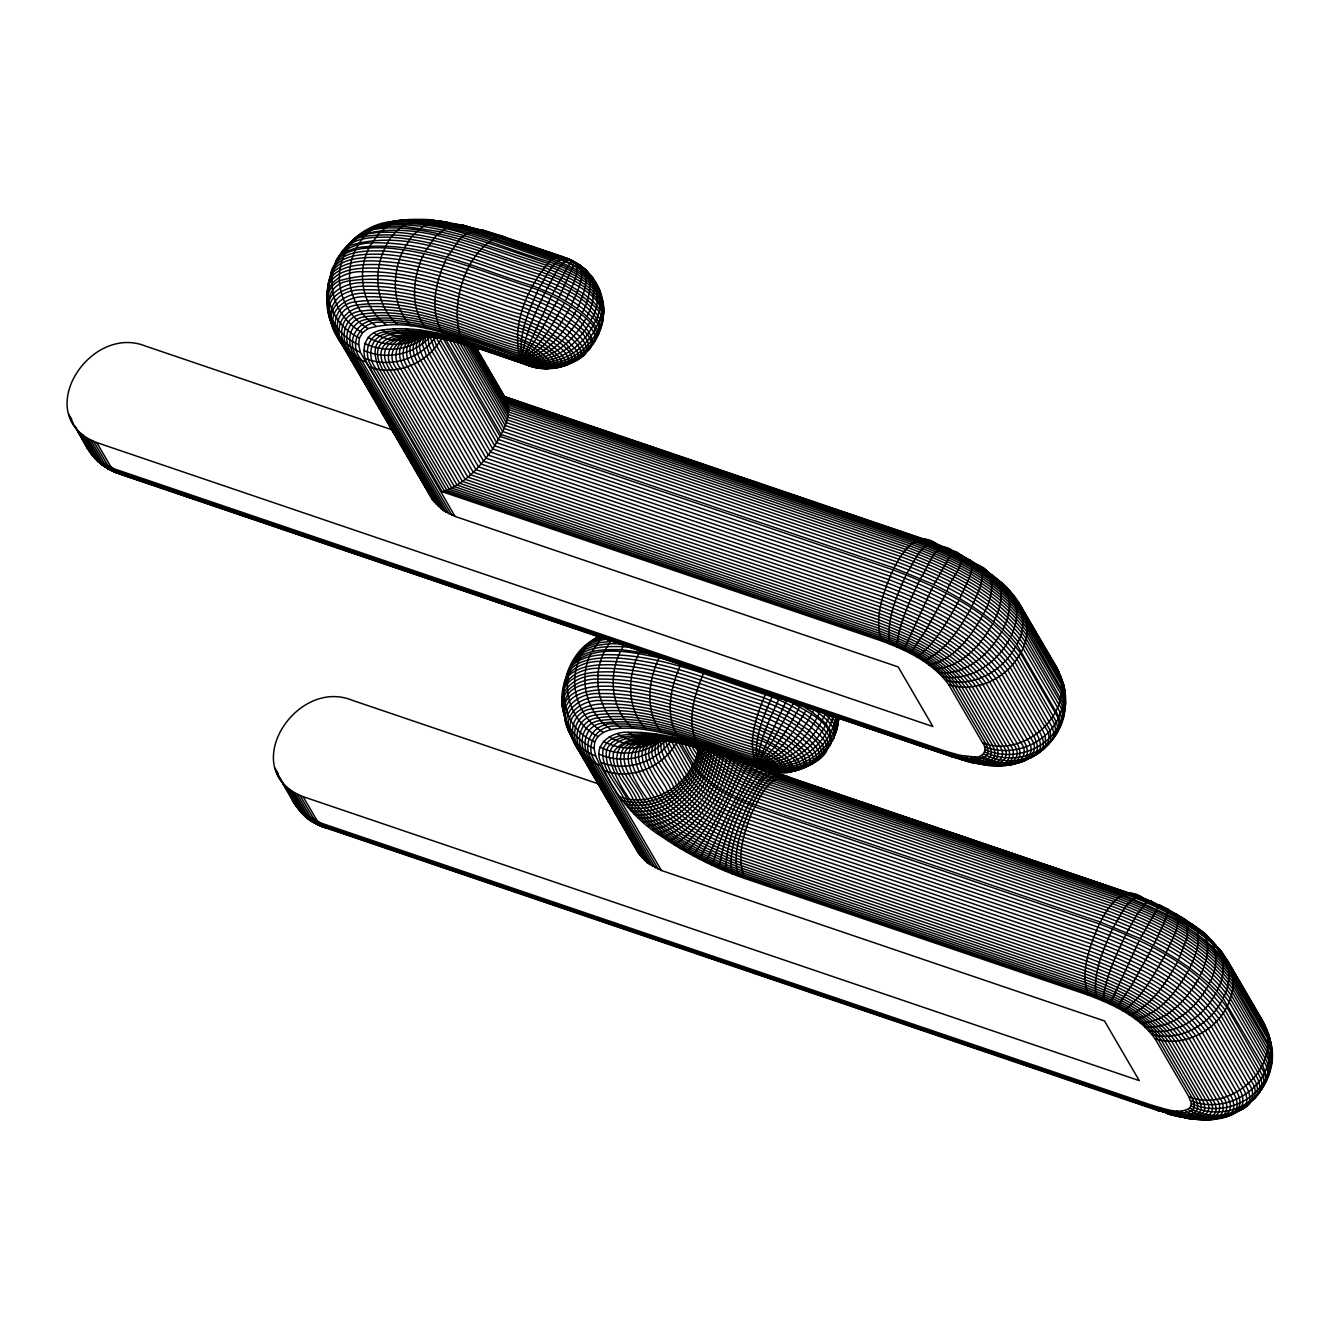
<?xml version="1.0" encoding="UTF-8"?>
<svg xmlns="http://www.w3.org/2000/svg" width="1339" height="1339" viewBox="0 0 1339 1339"><rect width="100%" height="100%" fill="white"/><g stroke="black" fill="none" stroke-linecap="round" stroke-linejoin="round"><path stroke-width="1.5" d="M402.754 221.454C335.336 215.981 294.044 321.611 360.342 352.241L455.009 516.402L898.151 666.906L932.915 726.558L96.759 442.59C29.893 416.63 89.044 323.084 145.683 346.148L392.779 430.053M592.206 343.872C604.793 334.315 589.361 320.875 581.394 314.481C566.481 302.798 549.459 293.877 531.6 287.617C483.546 272.102 436.012 251.498 385.063 247.832C368.861 247.514 350.333 247.313 337.646 259.013C331.001 274.144 323.519 290.362 331.084 306.899C335.989 320.473 346.5 331.754 359.421 338.064L358.685 344.608L360.342 352.241M598.366 636.929C556.873 655.976 549.927 722.658 594.75 741.839L593.997 748.401L595.671 756.016L600.09 765.339L661.366 870.467L1104.491 1020.954L1139.271 1080.623L303.099 796.655C236.25 770.695 295.383 677.132 352.04 700.213L599.136 784.118M593.88 340.842L597.997 335.47L597.663 330.331C619.924 294.831 571.77 275.667 546.262 265.239L461.838 237.187L440.431 231.764L402.905 226.207L387.44 226.174L374.518 227.981L364.359 231.614L342.181 251.146L338.633 257.088L346.081 251.514L356.609 247.748C361.162 238.76 368.392 231.061 377.364 226.358C436.38 213.721 494.476 246.493 549.777 261.841C572.64 271.248 608.14 284.889 603.37 315.519C605.144 298.312 597.746 280.654 584.909 269.206C574.649 261.741 558.48 249.908 548.019 263.432C526.83 288.856 511.013 325.595 520.252 358.701C543.718 372.259 577.812 366.853 593.462 343.353C587.101 316.104 551.618 304.472 528.57 293.977C480.584 278.495 433.116 257.925 382.234 254.259C364.325 253.925 339.336 253.473 330.683 272.687M1268.853 1036.637C1286.762 1081.778 1234.24 1135.288 1189.953 1107.989C1178.638 1115.169 1164.16 1108.424 1152.477 1105.445L320.439 822.882L317.125 820.723L303.099 796.655M837.745 717.587L837.628 721.102L838.934 717.101L837.042 729.571L829.527 746.174C834.297 735.998 821.376 727.512 815.066 721.353C800.186 709.687 783.198 700.799 765.372 694.539C712.482 677.869 659.524 653.298 602.851 654.738C588.34 655.541 567.351 660.897 566.631 678.572M723.696 754.108C718.24 788.269 695.945 824.539 662.772 837.293C634.669 819.635 613.279 793.24 600.876 762.41C592.441 744.417 611.956 731.094 628.309 732.299C672.864 731.127 714.574 750.292 756.15 763.481L758.343 763.966L755.564 762.477C715.126 749.957 675.576 731.512 632.845 728.215C619.606 727.981 601.144 727.646 594.75 741.839M702.958 747.212C700.448 783.014 663.642 814.882 627.539 807.183M647.239 825.795C683.124 822.481 710.44 786.194 714.29 751.999L717.152 754.242C711.946 787.683 687.074 823.569 652.16 829.628M638.352 818.179C674.705 819.953 705.887 785.022 709.101 750.376L711.528 752.518C707.226 786.361 678.488 821.393 642.636 821.979M96.759 442.59L110.786 466.658L114.1 468.817L946.121 751.38L960.113 755.397L975.06 756.987C1010.727 781.106 1063.216 748.384 1065.108 707.277L1063.651 709.787M1062.748 716.716C1069.995 697.351 1062.915 674.638 1050.529 658.788M1266.627 1076.539C1275.983 1058.881 1271.866 1037.323 1262.476 1020.603L1228.081 961.569L1216.85 946.64C1231.395 959.477 1231.88 982.14 1223.076 998.358L1262.476 1064.806L1266.627 1076.539L1266.091 1081.293M602.316 317.326L601.964 320.824L603.303 316.724L601.345 311.167L592.541 300.94L583.352 293.559L559.903 279.633L540.956 271.75C493.304 256.402 446.188 235.915 395.675 232.266C379.138 232.233 356.927 231.145 346.834 246.895M630.769 810.781C666.805 816.673 701.469 784.219 704.749 749.187L706.741 751.212C702.64 785.441 670.22 818.397 634.385 814.447M327.017 294.982L328.323 282.814L332.541 275.616L333.11 272.152C350.969 256.837 376.795 260.854 398.353 262.98C442.339 269.808 483.714 286.981 525.825 300.656C544.203 308.121 621.095 340.776 572.657 362.4C556.639 370.501 534.847 372.058 520.821 359.689C476.182 346.249 430.288 322.933 382.301 330.03C363.639 331.938 359.036 353.831 369.581 367.104L442.205 491.714L881.798 641.013C906.637 650.369 932.881 662.504 948.732 684.714L982.575 742.794C988.215 749.053 983.295 758.025 975.06 756.987M329.059 281.307C331.67 257.523 362.685 256.82 381.079 257.607C431.878 261.289 479.262 281.843 527.164 297.291C546.479 304.154 565.025 313.929 580.507 327.486C587.436 332.959 597.629 345.73 586.08 352.124M358.685 344.608C345.813 338.985 335.118 328.306 330.147 315.117C324.189 295.969 347.638 285.86 363.304 286.245C417.584 284.922 468.215 308.874 518.929 324.691C533.943 329.997 548.371 337.562 560.405 348.09C565.811 351.705 574.531 364.342 563.183 366.099C549.693 369.296 530.847 371.037 520.821 359.689M333.947 267.951C336.139 250.343 355.973 243.146 371.656 242.844C428.313 241.405 481.287 265.976 534.177 282.646C551.986 288.906 568.975 297.794 583.854 309.46C590.566 315.82 603.755 324.808 597.997 335.47M428.011 336.022L428.882 344.96L431.878 351.287L490.61 452.063L886.117 586.382C932.095 603.956 980.265 626.752 1010.142 667.374L1044.872 726.96C1055.969 740.484 1041.826 754.108 1028.955 757.824M594.198 342.382C598.968 332.206 586.064 323.737 579.754 317.577C564.874 305.895 547.885 297.007 530.06 290.747C482.023 275.248 434.506 254.661 383.573 250.979C365.614 250.661 340.591 250.209 331.921 269.457M603.437 312.037C597.077 287.065 565.945 276.888 544.488 267.231C497.221 252.033 450.507 231.647 400.394 228.032C382.669 227.429 360.091 227.981 349.429 244.585M596.859 337.428L600.692 329.093L603.303 316.724M593.997 748.401C580.088 742.342 568.724 730.274 564.355 715.645C558.497 697.334 565.962 679.425 572.975 662.805C600.608 642.251 638.569 653.783 669.349 659.943M565.192 683.576C566.263 658.437 598.633 656.947 617.564 658.035C668.446 661.7 715.913 682.287 763.899 697.77C785.893 706.908 861.395 738.442 810.932 764.519C794.981 773.574 770.076 777.407 756.15 763.481M563.485 712.331C563.2 687.409 594.784 685.116 613.312 686.455C662.571 690.037 708.465 710.206 754.928 725.085C771.164 732.584 807.735 745.07 806.496 766.444C794.228 773.055 779.013 773.858 765.64 769.958M568.305 673.651L568.707 670.103M564.355 715.645C564.07 690.991 595.303 688.731 613.613 690.054C662.52 693.635 708.08 713.704 754.242 728.466C764.987 730.006 831.804 766.527 790.897 770.946M569.276 671.726C573.276 655.926 587.218 645.13 599.688 635.406M570.95 668.68L571.351 665.132M663.341 739.814L664.211 748.735L682.003 780.47C697.803 801.977 723.328 814.045 747.664 823.334L1092.457 940.43C1138.435 958.021 1186.605 980.817 1216.498 1021.439L1251.212 1081.025C1264.066 1098.047 1242.441 1111.203 1228.131 1115.37C1214.657 1119.086 1199.861 1116.642 1187.927 1109.512M813.861 761.523C828.222 757.991 819.903 742.442 811.467 737.036C796.504 723.93 778.562 714.49 759.883 707.846C707.444 691.359 654.972 666.922 598.784 668.328C579.787 667.475 556.572 680.932 563.234 702.808M831.201 743.128C834.883 722.039 801.224 709.168 786.83 699.678L757.523 763.213L773.021 740.283L793.424 703.059M833.327 739.262L838.08 723.897L838.063 717.888L832.992 734.107L833.594 736.868M837.042 729.571L835.268 721.47L829.946 714.608L826.096 724.014L832.992 734.107M838.632 720.516L837.293 724.617M443.209 338.767L500.117 436.447L893.146 569.912C940.313 587.955 989.705 611.354 1020.385 653.014L1055.149 712.666C1060.019 719.846 1060.756 729.37 1054.814 736.099M1059.752 727.228L1064.773 709.486L1063.584 704.046L1025.942 638.318C995.781 597.328 947.175 574.314 900.762 556.572L506.142 422.555L459.177 341.947M1064.003 693.401L1064.488 689.133M1065.191 698.841L1063.4 684.162L1059.885 675.325L1025.339 616.057C998.342 579.235 954.707 558.631 913.064 542.747L508.485 405.332L474.039 346.232M1065.191 703.812L1064.405 690.723L1061.609 684.815L1026.963 625.363C998.275 586.315 951.979 564.439 907.809 547.551L508.535 411.96L469.654 345.211M1064.79 710.741L1065.626 702.707L1061.609 691.359L1026.913 631.807C997.354 591.637 949.736 569.092 904.26 551.718L507.699 417.032L465.202 344.123M1189.953 1107.989L1191.392 1103.587L1188.915 1096.842L1155.072 1038.779C1139.221 1016.569 1112.994 1004.434 1088.138 995.061L744.835 878.484C715.829 868.459 688.162 854.516 662.772 837.293M1191.107 1105.997C1214.607 1118.065 1246.525 1111.42 1261.556 1089.176L1262.091 1084.439L1260.886 1078.949L1257.957 1072.757L1223.193 1013.104C1192.647 971.612 1143.456 948.33 1096.474 930.354L751.597 813.225C728.299 804.337 703.845 792.772 688.731 772.168L670.99 740.584C656.143 762.594 625.598 772.218 600.876 762.41M1261.556 1089.176L1263.43 1086.264L1263.983 1081.51L1262.761 1075.987L1225.051 1010.125C1194.421 968.515 1145.079 945.15 1097.947 927.124L753.07 809.995C729.922 801.157 705.62 789.675 690.606 769.189L674.354 740.735M678.471 742.476L692.263 766.142C707.26 786.579 731.496 798.027 754.61 806.848L1099.486 923.977C1146.669 942.02 1196.062 965.419 1226.725 1007.079L1264.434 1072.941L1265.656 1078.464L1263.43 1086.264M1270.51 1046.044L1270.828 1043.198M1271.531 1057.86L1270.744 1044.771L1267.949 1038.88L1233.303 979.428C1204.615 940.38 1158.335 918.487 1114.148 901.616L765.875 783.282L736.433 769.607L711.528 752.518M712.381 865.379C722.022 830.548 737.705 796.655 758.393 766.996L781.491 776.335L1126.015 893.347C1161.599 906.436 1197.25 924.345 1222.591 953.268M319.033 823.954L317.912 824.757L318.481 822.146M356.609 247.748C417.584 238.827 475.814 268.721 532.571 285.676L552.488 293.961L571.569 260.251L571.435 262.026M602.5 322.398C607.521 292.89 563.301 279.466 542.713 269.407C484.166 253.657 421.015 216.583 358.835 235.547M445.218 338.616L501.104 434.506L894.134 567.987L933.936 584.54L953.033 550.848L952.883 552.605M674.304 844.825C703.678 825.293 723.06 790.78 731.111 756.886L735.011 759.263C725.018 792.588 707.126 825.845 680.346 848.508M620.141 797.056C653.934 808.555 693.284 783.114 698.406 748.166L699.477 749.873C694.037 784.219 656.16 810.53 622.217 800.304M739.379 760.016C727.998 793.441 710.557 826.046 686.556 852.106M328.658 284.856L328.624 291.601M563.2 691.978C561.727 671.425 582.348 661.081 600.441 661.366C656.947 659.943 709.754 684.463 762.494 701.067C780.018 707.226 796.722 715.963 811.367 727.462C817.577 733.504 830.264 741.839 825.577 751.849M601.395 324.289L600.592 327.687C607.22 316.69 595.085 306.681 587.386 300.254C572.958 288.939 556.488 280.32 539.215 274.261C482.776 257.439 424.932 227.647 364.308 236.501C349.981 238.359 343.42 250.778 336.039 261.356M829.209 727.629L833.846 714.942L836.072 718.223L831.519 731.01M112.125 468.081L111.689 470.809L109.329 469.386L112.007 468.031L108.041 468.784L106.066 466.323M835.921 731.479L834.883 734.81C839.536 725.42 827.954 717.219 822.029 711.444M522.21 359.438L551.501 295.886M903.658 650.018L932.948 586.465M1110.014 1004.083L1139.305 940.53M705.82 862.249L727.127 814.798L753.037 765.674L779.867 776.854L1124.425 893.883C1161.164 907.407 1197.97 925.902 1224.114 955.761M598.315 334.281L601.981 323.452C591.068 298.195 561.326 286.998 537.491 276.922C489.589 261.473 442.205 240.92 391.423 237.254C373.548 236.919 348.642 236.467 340.006 255.632M1057.459 731.127C1062.279 722.826 1065.526 713.018 1058.848 704.431L1024.084 644.779C993.538 603.286 944.346 579.988 897.364 562.029L503.933 428.413L453.118 341.211M825.025 714.005L822.23 720.231L826.096 724.014M703.427 673.5C694.523 694.64 686.489 720.499 696.765 742.509M765.372 694.539C756.585 715.411 747.547 740.049 755.564 762.477M748.501 763.414L699.326 858.985M345.111 253.439C331.603 279.466 342.918 314.129 368.074 328.574C419.81 313.493 471.596 346.701 520.252 358.701M598.265 333.093L600.977 326.733C589.947 301.208 559.903 289.894 535.818 279.717C476.533 263.699 412.563 226.341 349.613 245.589L346.081 251.514M580.44 657.231C566.916 683.258 578.247 717.922 603.404 732.349M832.172 741.203C841.16 727.981 822.715 716.666 814.045 709.335L812.539 712.432L822.23 720.231M1263.798 1085.193C1269.154 1078.146 1269.037 1068.974 1263.949 1061.676L1229.169 1002.024C1198.539 960.398 1149.197 937.032 1102.064 919.006L757.188 801.894C728.048 791.031 697.184 774.729 684.865 744.183M355.622 249.69C342.399 275.399 351.504 310.079 375.824 325.795M590.951 653.465C577.728 679.191 586.833 713.854 611.153 729.588M1060.287 722.474L1059.082 716.951L1063.584 704.046L1064.555 694.037L1027.046 628.577C997.906 588.926 950.908 566.698 906.034 549.542L508.201 414.437L467.512 344.625M1265.422 1071.016L1269.941 1058.111L1270.895 1048.102L1233.386 982.642C1204.246 942.991 1157.247 920.747 1112.374 903.607L767.582 786.512C745.438 778.595 724.031 767.331 706.741 751.212M369.012 247.799C356.191 272.989 362.518 307.401 385.699 324.406M597.663 330.331L596.19 327.218C615.689 294.111 585.746 266.176 554.898 258.26L472.081 230.743L451.896 225.605L416.479 220.366L401.867 220.332L390.168 224.567L379.858 232.233L369.999 245.874M604.341 651.591C591.52 676.781 597.847 711.176 621.028 728.198M385.063 247.832C372.744 272.336 375.857 306.112 397.532 324.423M596.19 327.218L593.88 323.837C611.856 294.982 588.189 262.795 558.129 256.971L476.115 229.705L438.439 221.353L428.112 223.831L420.68 228.082L411.743 236.601L404.445 247.849M620.375 651.608C608.057 676.111 611.187 709.904 632.845 728.215M1059.082 716.951L1016.736 644.31C1033.557 616.76 1012.435 585.645 987.328 573.159M593.88 323.837L590.767 320.222C608.006 293.777 588.892 261.841 559.652 256.67L499.28 236.166C465.487 250.443 448.833 305.677 461.436 338.734M1016.736 644.31L1010.51 637.079C1018.226 622.468 1020.167 602.249 1008.083 589.378M1223.076 998.358L1216.866 991.128C1246.81 935.358 1163.407 909.934 1127.555 893.029L768.954 770.695M403.474 249.774C391.758 273.507 391.423 306.213 411.106 325.862M638.803 653.549C627.087 677.283 626.752 709.988 646.436 729.638M590.767 320.222L586.917 316.439C595.286 301.108 598.165 277.474 581.544 266.461M1010.51 637.079L1002.794 629.514C1011.129 614.266 1014.276 589.88 996.952 579.569M1216.866 991.128L1209.134 983.579C1220.08 965.486 1218.373 938.739 1197.518 928.697M423.944 253.59C412.914 276.554 409.115 307.669 426.204 328.674M659.273 657.382C648.243 680.346 644.444 711.444 661.533 732.466M586.917 316.439L582.365 312.556C590.298 297.961 596.173 272.168 576.891 263.783L570.648 260.804C555.869 251.749 545.626 278.144 539.115 288.069M817.694 716.348L819.183 713.252M1002.794 629.514L993.705 621.748C1000.836 607.839 1007.33 584.792 991.178 574.632M1209.134 983.579L1200.062 975.813C1206.874 962.155 1213.251 941.049 1199.225 929.718M446.138 259.23C435.761 281.508 428.831 310.514 442.556 332.825M681.451 663.006C671.073 685.3 664.161 714.306 677.885 736.617M582.365 312.556L577.226 308.639C582.934 295.936 591.922 276.738 579.837 265.155M993.705 621.748L983.412 613.915C992.986 598.466 999.128 567.401 973.537 564.288M1200.062 975.813L1189.768 967.98C1195.978 955.343 1206.523 929.433 1187.777 922.738M577.226 308.639L571.552 304.756C576.172 293.291 590.616 268.804 573.527 262.293L575.72 262.98L574.431 262.176M983.412 613.915L972.097 606.149C976.851 594.081 987.579 577.394 978.474 565.242M1189.768 967.98L1178.437 960.214L1187.208 937.333L1187.676 923.441L1184.814 919.307L1169.047 910.353M538.127 289.994C528.487 311.435 517.758 335.353 521.976 359.321M773.457 693.786C763.816 715.21 753.07 739.145 757.288 763.113M906.218 574.699C896.578 596.123 885.832 620.057 890.05 644.026M1112.575 928.764C1102.918 950.188 1092.189 974.123 1096.407 998.091M571.552 304.756L565.476 300.974C570.447 289.291 578.548 276.972 576.891 263.833L583.068 267.75L589.143 274.662L586.432 270.696L581.059 266.494M972.097 606.149L959.929 598.583C961.737 591.386 981.052 562.012 966.959 560.204M1178.437 960.214L1166.269 952.632C1170.654 940.848 1181.333 927.023 1176.713 914.269M544.806 292.772C534.981 313.945 523.951 335.788 522.093 359.371M780.135 696.565C770.31 717.737 759.28 739.58 757.405 763.163M919.575 580.256C909.75 601.429 898.72 623.254 896.845 646.854M1125.915 934.304C1116.09 955.477 1105.06 977.319 1103.185 1000.919M565.476 300.974L559.083 297.358L573.092 266.227L573.946 261.691L571.569 260.251M959.929 598.583L947.142 591.336C948.43 579.871 974.641 555.735 953.033 550.848M1166.269 952.632L1153.482 945.401L1163.892 923.508L1168.344 910.938L1168.177 909.432L1159.373 904.913L1140.276 938.606L1100.474 922.052L755.598 804.923C732.483 796.102 708.247 784.637 693.251 764.218L680.446 742.241M558.095 299.283L537.692 336.491L522.327 359.488M946.154 593.261L925.751 630.468L910.386 653.482M1152.511 947.326L1132.091 984.533L1116.726 1007.531M545.793 290.848C552.471 280.018 557.158 265.557 568.707 259.13L571.703 260.385M920.546 578.314C928.496 568.288 935.442 537.073 953.15 550.965M1126.886 932.379L1137.631 913.466L1146.402 902.453L1150.452 900.762L1159.423 905.917L1151.758 902.335M564.506 302.899C553.107 323.302 541.609 345.412 522.444 359.555M799.818 706.691C788.587 727.11 776.553 749.288 757.874 763.414C780.553 753.974 794.261 730.977 805.911 710.473M958.958 600.508C947.56 620.911 936.045 643.005 916.897 657.164M1165.298 954.573C1153.9 974.976 1142.401 997.07 1123.237 1011.23M570.581 306.681C558.932 327.201 545.241 350.182 522.545 359.622C547.634 354.902 564.439 331.52 576.239 310.581M907.206 572.774C914.052 562.765 921.952 539.801 936.999 544.186L503.665 396.595L935.978 544.454M971.11 608.073C959.46 628.577 945.769 651.574 923.09 661.014M1113.546 926.839C1120.09 917.248 1129.513 891.556 1144.109 899.155L1138.769 897.214M1177.466 962.138C1165.817 982.642 1152.109 1005.639 1129.43 1015.079M811.568 714.357C799.785 735.345 782.997 758.493 757.974 763.481M982.441 615.84C970.658 636.845 953.853 659.993 928.848 664.964M1188.781 969.905C1176.998 990.893 1160.21 1014.041 1135.187 1019.029M447.109 257.289L459.813 239.112L465.922 233.974L474.123 230.107L481.856 229.89L504.033 236.785L508.117 239.43M581.394 314.481C569.493 336.273 549.174 358.701 522.746 359.773C550.279 365.129 577.477 345.864 589.796 322.147M816.706 718.273C804.823 740.049 784.503 762.494 758.058 763.548M992.735 623.673C980.834 645.465 960.515 667.893 934.086 668.948M1199.074 977.738C1187.174 999.53 1166.855 1021.958 1140.426 1023.013M424.932 251.665L436.096 235.697L447.243 227.412L454.206 225.052L461.068 224.801L487.045 232.149L475.395 229.187M585.93 318.364C573.862 341.11 550.028 362.082 522.829 359.84M821.259 722.156C809.292 744.986 785.056 765.808 758.209 763.682C785.759 768.686 812.806 749.673 825.109 725.939M1001.806 631.439C989.739 654.185 965.921 675.157 938.706 672.898M1208.163 985.504C1196.095 1008.25 1172.261 1029.206 1145.046 1026.963M1009.539 639.004C997.237 662.738 970.172 681.752 942.639 676.747M1215.879 993.069C1203.577 1016.803 1176.529 1035.8 1148.979 1030.812M386.034 245.907C394.838 225.789 418.153 214.558 439.142 221.655M614.768 641.013L597.445 642.871L586.984 646.62L577.494 654.938L573.962 660.88C586.633 649.164 605.161 649.365 621.363 649.683L623.003 646.653L635.272 647.959M592.909 325.762C580.339 350.416 550.513 367.237 522.946 359.973C549.174 372.443 584.289 361.346 597.294 335.018M828.222 729.554C815.719 754.292 785.625 770.946 758.309 763.816C785.642 772.971 817.727 758.359 830.531 732.935M1015.765 646.235C1003.196 670.889 973.369 687.694 945.803 680.43M1222.105 1000.3C1209.535 1024.954 1179.709 1041.759 1152.143 1034.495M595.219 329.16C582.398 354.584 550.329 369.196 522.997 360.024C549.877 370.92 583.704 358.249 596.692 332.256M605.312 649.649L610.785 640.996M591.922 651.541L601.981 637.883L591.604 641.582L584.256 647.088L582.147 650.687M832.004 736.048C820.054 759.849 790.679 772.603 765.038 766.008C747.129 759.246 770.963 771.582 786.562 769.875C799.617 769.306 812.488 764.117 821.979 755.079M1058.095 718.876C1045.123 744.869 1011.347 757.472 984.433 746.71M1264.434 1072.941C1251.463 1098.934 1217.687 1111.537 1190.773 1100.775M581.411 655.307L584.942 649.365L595.437 645.616L608.793 643.741L622.802 643.758M832.607 738.81C819.602 765.155 784.671 776.051 758.343 763.916M1059.3 724.399C1046.295 750.761 1011.363 761.657 985.035 749.522M1265.656 1078.464C1252.635 1104.826 1217.72 1115.722 1191.392 1103.587M352.207 242.459L354.283 238.911M328.005 286.261C336.524 267.382 361.045 267.833 378.652 268.151C428.982 271.8 475.914 292.237 523.382 307.501C545.793 316.456 570.966 327.252 583.72 348.86C584.658 359.806 567.619 365.229 558.346 366.217M359.421 338.064L362.568 332.675L368.074 328.574M424.396 336.156L422.22 343.889L426.555 356.141L486.024 458.172L883.84 593.277C928.714 610.433 975.713 632.661 1004.853 672.312L1039.533 731.814C1042.813 737.571 1045.659 745.488 1040.838 751.246M575.904 359.773C587.771 356.408 576.992 342.918 571.284 338.683C557.074 326.231 540.035 317.259 522.294 310.966C470.307 294.664 418.304 270.344 362.601 271.733C343.805 270.562 319.703 285.006 328.708 306.43M593.462 343.353L588.306 349.529L595.353 340.441M578.431 655.323C583.235 644.293 596.14 640.343 607.22 639.222M563.334 690.054C571.853 671.174 596.374 671.626 613.982 671.927C664.311 675.576 711.243 696.012 758.711 711.294C776.955 717.771 794.479 726.993 809.107 739.798C813.928 744.451 824.657 754.46 816.455 760.585M659.725 739.948C652.026 756.317 671.877 771.18 676.697 785.357C693.234 807.902 719.98 820.539 745.472 830.264L1090.197 947.343C1135.054 964.482 1182.069 986.726 1211.209 1026.377L1245.889 1085.879C1249.17 1091.62 1251.998 1099.553 1247.178 1105.311M570.381 734.425C560.874 714.189 582.85 699.209 601.228 700.565C654.135 699.309 703.41 722.909 752.836 738.207C790.395 746.744 817.275 791.131 758.175 764.05C769.306 769.875 792.839 777.859 800.923 765.741C792.906 747.262 771.13 739.111 753.656 731.797C703.36 716.147 653.147 692.296 599.303 693.602C580.39 692.213 557.794 707.611 567.552 728.433C572.406 741.137 583.068 751.162 595.671 756.016M811.233 763.565C823.1 760.184 812.321 746.693 806.614 742.459C792.403 730.006 775.365 721.052 757.623 714.758C705.62 698.439 653.616 674.12 597.93 675.509C577.996 674.053 554.179 690.288 564.472 712.231M836.724 728.081L838.08 723.897L836.072 718.223M1061.191 721.403C1066.212 715.428 1063.3 707.176 1059.885 701.201L1025.122 641.565C994.726 600.274 945.786 577.109 899.055 559.233L505.121 425.451L456.248 341.579M1050.864 741.773L1057.09 732.199L1057.626 727.445L1056.421 721.922L1018.711 656.06C988.065 614.45 938.723 591.085 891.607 573.059L498.476 439.543L440.498 340.056C426.689 363.706 395.691 376.276 369.581 367.104M1058.915 727.981C1063.969 721.972 1061.04 713.654 1057.592 707.611L1022.829 647.959C992.182 606.333 942.84 582.967 895.724 564.941L502.594 431.443L448.749 339.052M1244.282 1107.219C1249.036 1101.545 1246.224 1093.745 1242.994 1088.071L1208.347 1028.62C1179.659 989.571 1133.38 967.679 1089.193 950.807L744.534 833.745C718.323 823.753 690.84 810.748 673.835 787.583C668.914 773.172 647.658 757.037 657.633 740.484C641.381 750.576 619.907 750.409 603.286 741.254M1268.351 1072.07C1273.305 1064.17 1272.954 1053.291 1267.949 1045.424L1233.252 985.872C1203.711 945.702 1156.076 923.157 1110.617 905.783L765.791 788.671C741.973 779.867 718.122 767.85 701.201 748.451C697.251 783.633 659.776 812.79 624.677 803.685M1267.548 1075.468C1272.552 1069.493 1269.64 1061.241 1266.225 1055.266L1231.462 995.63C1201.083 954.339 1152.126 931.157 1105.395 913.282L760.535 796.169C733.705 785.759 704.13 771.933 691.091 744.534M1266.51 1078.799C1271.548 1072.807 1268.619 1064.505 1265.188 1058.496L1230.424 998.844C1199.878 957.352 1150.686 934.053 1103.704 916.094L758.845 798.965C730.927 788.336 700.665 773.356 688.079 744.384M675.827 743.831C662.018 767.481 631.02 780.068 604.91 770.896M827.535 747.664L825.678 750.56L830.665 744.216M1259.279 1093.076L1262.828 1087.134L1260.166 1089.109M828.791 747.145L819.016 758.343L816.338 759.297M823.619 753.305L821.393 755.916L824.439 752.585L822.682 744.618L809.325 730.441L786.813 715.746L761.138 704.431C713.352 689.033 666.086 668.512 615.421 664.847C599.37 664.529 580.992 664.328 568.439 675.944C563.468 699.761 576.557 725.269 597.897 736.467M1248.634 1103.821L1253.254 1098.8M692.882 855.604C713.587 826.899 730.157 795.048 743.63 762.36L778.193 777.608L1122.802 894.636C1162.269 913.114 1256.718 944.765 1227.712 1005.137C1215.527 1031.482 1183.207 1047.717 1155.072 1038.779M318.364 822.079C309.292 826.464 293.676 803.751 290.429 795.885L296.237 806.396L306.497 817.46L311.636 820.522L318.029 821.878L309.794 819.97L300.17 810.564M1042.294 749.756L1048.604 744.4L1053.124 737.906L1053.659 733.203L1052.471 727.73L1014.795 661.935C984.399 620.643 935.459 597.479 888.711 579.603L494.794 445.82L436.564 345.897L432.782 335.922M581.143 356.81C592.826 351.169 582.9 338.516 576.155 333.26C561.175 320.155 543.249 310.698 524.553 304.07C476.918 288.722 429.802 268.235 379.288 264.586C363.321 264.268 345.044 264.068 332.541 275.616C329.377 298.48 342.315 321.996 362.568 332.675M763.146 769.155C740.099 796.956 724.499 832.674 718.943 868.358M364.476 232.082C381.699 221.119 403.826 224.55 423.107 226.442C466.206 233.153 506.745 250.075 548.019 263.432C567.987 272.403 596.96 281.86 602.885 305.091C601.78 279.449 571.435 269.223 551.517 260.435C505.355 245.673 459.796 225.588 410.889 222.023C395.122 221.521 377.431 222.174 364.744 232.718M367.974 231.446L373.548 227.262M374.033 228.316L376.795 226.258M1004.769 765.071C1018.812 765.439 1039.867 756.25 1027.281 739.58L992.735 680.312C965.754 643.473 922.102 622.886 880.476 606.985L475.897 469.587L414.303 363.907C410.454 357.178 407.29 347.906 412.897 341.211L420.53 336.641C405.349 347.454 384.008 346.132 367.974 337.478M422.153 336.256L416.144 339.922C410.621 346.5 413.751 355.605 417.534 362.233L478.508 466.859L881.162 603.604C923.709 619.857 968.331 640.929 995.931 678.572L1030.511 737.906C1041.324 750.894 1027.465 763.849 1013.807 762.945M586.85 644.795L598.248 636.477M575.619 657.834C588.29 646.134 606.818 646.335 623.003 646.653M659.976 739.798C628.209 744.082 657.365 780.821 664.512 793.24C683.225 818.748 713.486 833.059 742.325 844.055L1086.816 961.051C1128.442 976.951 1172.094 997.538 1199.091 1034.378L1233.621 1093.645C1237.872 1099.905 1239.613 1110.466 1231.378 1114.349M657.482 740.049C640.762 754.376 666.153 775.917 670.839 789.642C688.363 813.509 716.683 826.916 743.681 837.21L1088.306 954.255C1131.706 970.825 1177.199 992.333 1205.368 1030.712L1239.981 1090.097C1256.267 1120.76 1201.116 1124.643 1185.048 1110.533M810.932 764.519L815.551 761.322M1053.826 735.044L1056.488 733.069M1048.956 741.973C1058.195 737.622 1056.404 725.771 1051.617 718.692L1016.853 659.039C986.291 617.547 937.099 594.265 890.134 576.289L496.702 442.673L435.677 336.792C420.831 358.819 390.285 368.426 365.564 358.618M1228.131 1115.37C1236.182 1111.571 1234.458 1101.244 1230.307 1095.135L1195.811 1035.934C1169.483 999.982 1126.869 979.88 1086.23 964.381L741.823 847.403C711.946 836.005 680.597 821.192 661.215 794.763C653.281 780.771 624.71 745.873 657.432 739.965M1254.576 1097.813C1262.694 1093.16 1260.066 1082.146 1255.882 1075.619L1221.135 1016C1190.739 974.708 1141.799 951.527 1095.068 933.651L750.208 816.539C726.659 807.551 701.954 795.868 686.673 775.047L668.914 743.43M1251.028 1101.394C1260.166 1097.093 1258.375 1085.36 1253.639 1078.38L1218.892 1018.778C1188.731 977.771 1140.125 954.774 1093.712 937.032L748.886 819.92C725.002 810.798 699.929 798.948 684.43 777.808L669.634 752.434L665.416 740.534C649.197 758.661 621.145 764.1 599.069 754.158M580.222 357.53L573.159 361.614M960.649 555.735L961.837 555.367M1166.989 909.8L1168.177 909.432M767.883 771.18C742.559 796.99 726.926 835.084 725.504 871.17M758.326 764C773.49 772.151 793.173 773.624 808.488 765.389M1235.311 1111.889L1229.169 1113.981M357.178 237.003L360.191 235.279M331.503 828.155L322.498 826.832L318.598 822.196L319.736 825.594L322.431 825.544M380.326 224.952C391.992 220.952 404.93 218.458 417.249 220.332M380.109 225.471C401.784 217.102 426.153 218.558 448.598 222.659L444.816 222.257M389.13 222.893L392.913 221.554M965.687 756.451C979.194 769.707 1032.804 773.088 1017.121 743.463L982.709 684.413C957.837 650.369 917.5 631.389 879.07 616.727L467.813 477.069L404.127 367.79C398.453 359.371 396.528 345.362 407.441 340.223L420.563 336.574C405.416 342.382 387.925 341.914 373.916 333.026M417.383 337.311C402.57 338.851 399.223 356.258 407.575 366.685L470.525 474.709L879.422 613.563C918.989 628.661 960.498 648.21 986.107 683.241L1020.569 742.358C1031.448 755.481 1015.966 768.101 1002.459 764.586M455.009 516.402L443.376 510.561L432.313 499.363L340.123 341.345C320.958 316.54 331.185 288.705 363.974 289.81C417.835 288.521 468.031 312.355 518.344 328.005C540.236 332.172 598.834 375.221 538.395 367.02C527.382 363.204 504.853 353.228 536.47 365.43C550.178 368.878 565.259 366.886 577.343 359.438L578.565 355.689L576.758 350.584L564.757 337.846L544.538 324.641L521.306 314.431C463.378 298.915 400.93 262.076 339.403 280.805C321.845 289.391 327.001 311.619 333.813 325.745M570.297 363.237L575.268 359.522L574.983 355.237L566.012 343.654L542.797 327.72L520.402 317.879C465.319 301.576 408.914 272.202 349.747 280.805C323.168 283.985 323.854 315.201 336.39 332.557C340.34 346.148 351.471 356.994 364.76 361.547M594.165 639.339L601.027 636.879M1177.048 1111.035C1192.262 1125.496 1254.275 1123.237 1236.868 1091.971L1202.271 1032.62C1174.671 994.994 1130.066 973.922 1087.502 957.67L742.944 840.658C715.059 830.013 685.819 816.187 667.726 791.533C662.487 777.792 636.243 753.924 655.859 740.417C640.862 746.744 623.137 745.304 609.245 736.801M805.626 767.029L812.656 763.23L813.894 759.464L812.087 754.376L807.384 748.3L795.617 738.241L785.407 731.579L756.619 718.223C704.9 702.004 653.198 677.768 597.797 679.141C579.151 678.003 555.25 692.313 564.188 713.57M1033.49 755.347L1043.583 749.137L1050.847 740.551L1050.194 730.441L1012.552 664.713C982.391 623.723 933.785 600.709 887.372 582.967L492.752 448.95L434.305 348.642L430.104 336.742C417.283 337.813 403.491 336.658 392.98 328.524M1242.475 1107.37L1246.09 1106.081M1213.636 1118.601C1223.896 1117.513 1225.704 1105.445 1219.963 1098.415L1185.601 1039.449C1161.516 1006.443 1122.417 988.048 1085.176 973.871L740.986 856.977C707.611 844.24 672.596 827.686 650.938 798.161C644.862 783.8 618.333 758.259 639.356 744.317C648.076 740.668 657.734 740.082 667.073 739.931M1239.83 1109.412L1243.395 1108.14M1216.9 1118.333C1227.461 1117.211 1229.386 1104.775 1223.461 1097.528L1189.049 1038.478C1164.177 1004.434 1123.839 985.437 1085.41 970.792L741.153 853.88C709.001 841.612 675.274 825.661 654.403 797.241C644.745 782.746 617.53 744.919 652.696 741.103M1237.052 1111.253C1250.057 1108.592 1257.522 1094.448 1248.618 1083.519L1213.921 1023.967C1184.379 983.797 1136.744 961.268 1091.285 943.878L746.526 826.799C721.654 817.309 695.56 804.973 679.425 782.98C673.835 769.055 658.537 756.753 660.897 740.517C644.193 754.56 619.237 756.769 599.889 747.078M799.919 768.82L809.643 764.937L810.597 763.314L809.091 756.435L804.555 750.593L793.257 740.936L783.449 734.525L755.732 721.671C723.545 710.959 512.486 626.1 575.452 745.12L638.653 853.412L647.155 862.701L661.366 870.467M558.631 367.171C600.223 358.952 531.298 324.138 519.616 321.31C468.533 305.359 417.517 281.29 362.819 282.629C346.818 282.311 323.62 292.354 329.043 311.87M417.366 337.88C404.411 340.357 404.261 356.609 410.973 365.396L473.219 472.198L879.89 610.316C920.529 625.815 963.126 645.917 989.471 681.869L1023.967 741.07C1040.085 770.26 994.927 765.289 981.571 755.447M652.696 741.655C621.346 747.463 650.754 783.014 657.834 796.102C677.952 823.485 710.44 838.867 741.421 850.683L1085.762 967.628C1125.329 982.709 1166.838 1002.275 1192.463 1037.307L1226.909 1096.423C1240.885 1116.96 1210.222 1122.802 1195.643 1119.136M668.429 841.076C699.745 825.159 719.98 790.043 727.244 756.468L746.509 767.649L770.963 778.411L1119.421 896.795C1161.047 912.696 1204.698 933.283 1231.679 970.122L1266.225 1029.39L1268.903 1035.03L1271.481 1046.546M442.205 491.714C463.913 484.986 479.998 466.943 492.752 448.95C501.121 434.439 514.126 415.826 505.958 398.771L919.675 539.282C957.67 553.928 998.358 572.623 1021.724 607.504L1056.136 666.537C1079.184 709.603 1025.641 759.866 982.575 742.794M118.301 473.069C114.468 473.169 107.354 464.215 115.288 471.813L122.15 474.491L117.012 472.567L114.1 468.817M333.528 327.687C323.904 307.15 346.182 291.952 364.844 293.325C418.237 292.053 467.997 315.77 517.875 331.252C532.37 332.357 590.449 372.075 543.517 367.405M1207.025 1118.651C1195.024 1120.458 1181.232 1119.17 1172.027 1110.5M401.867 220.332L427.861 219.881M484.5 348.876C473.956 349.094 461.704 345.747 454.49 337.629M689.819 741.421L697.636 747.38L762.494 768.971L768.954 769.339M399.457 221.253L403.34 220.701M407.207 220.165L411.09 219.613M410.37 220.383L414.169 219.847M419.609 336.859C406.855 339.47 393.181 337.512 382.301 330.03M420.982 336.859C402.068 333.511 382.435 351.32 397.097 369.346L462.39 481.371L878.702 622.752C914.704 636.46 952.514 654.235 975.78 686.154L1010.091 745.02C1018.109 754.275 1010.276 766.812 998.609 765.322M534.445 367.288C574.331 374.552 530.395 341.345 517.139 340.457C465.353 325.427 412.563 297.091 356.944 305.041C335.871 307.25 331.838 332.072 343.671 346.65M661.064 739.931C646.486 743.496 630.251 742.526 617.63 733.805M790.931 771.666C814.681 763.263 761.088 736.617 753.188 735.044C703.31 719.562 653.566 695.845 600.173 697.117C581.511 695.744 559.217 710.942 568.857 731.479M1018.309 761.54L1031.264 757.606L1037.943 753.154C1042.696 747.497 1039.884 739.68 1036.654 734.006L1002.007 674.555C973.319 635.506 927.023 613.613 882.853 596.742L483.58 461.152L423.66 358.333C420.011 351.923 416.948 343.085 422.304 336.708L419.274 338.416C413.851 344.893 416.931 353.864 420.647 360.358L481.086 464.047L881.949 600.19C925.366 616.777 970.859 638.268 999.028 676.647L1033.641 736.032C1036.821 741.622 1039.6 749.304 1034.913 754.878C1019.063 763.247 999.212 762.477 983.596 753.924M995.53 765.088C1008.1 767.632 1024.452 758.159 1013.623 744.35L979.261 685.384C955.176 652.378 916.077 633.983 878.819 619.806L465.102 479.295L400.629 368.677C390.486 356.659 397.432 337.043 414.153 337.813M1226.273 1115.387L1229.487 1114.935M1221.72 1116.793L1226.44 1116.123M1204.949 1119.387C1216.615 1120.877 1224.449 1108.341 1216.431 1099.085L1182.119 1040.219C1158.871 1008.284 1121.044 990.525 1085.042 976.817L740.952 859.973C706.289 846.733 669.918 829.544 647.44 798.898C631.405 777.273 610.366 739.881 654.938 740.651M981.035 762.577L969.821 761.841L960.113 755.397M310.748 820.522L314.38 822.849L318.247 822.029L312.723 821.811L306.447 816.489M657.332 833.477C691.61 824.171 715.126 787.868 720.332 754.041L745.656 769.44L769.289 779.834L1117.68 898.201C1160.227 914.453 1204.849 935.526 1232.449 973.152L1269.74 1038.227M989.889 764.234L982.14 764.318L971.98 762.46M781.373 774.494L788.688 777.139C768.82 767.096 757.472 795.416 749.89 808.873C741.12 829.644 731.697 853.646 738.475 876.242M329.963 828.473L324.523 827.435L320.439 822.882M438.439 221.353L467.529 226.642L451.042 223.563M499.28 236.166L504.033 236.785M405.784 328.54L418.772 335.47L442.071 338.148M641.096 732.333L654.085 739.245L677.383 741.923C658.888 740.434 636.159 734.09 620.275 747.229C608.408 765.423 630.753 784.068 636.895 799.801C662.069 834.097 702.757 853.328 741.538 868.141L1085.36 984.901C1117.379 997.053 1151.055 1012.803 1171.675 1041.273L1205.82 1099.855C1217 1115.002 1194.957 1121.697 1183.458 1117.262M119.422 473.973L952.464 756.886L957.218 757.506M970.691 756.97L980.951 762.962L994.994 765.305M398.855 221.052C452.716 219.747 502.928 243.598 553.225 259.247C571.284 267.264 597.947 276.102 601.395 298.229L600.307 294.881M429.702 221.052L433.468 221.052M547.065 368.593L556.488 367.438C563.501 352.257 528.219 339.252 517.507 334.432C468.081 319.117 418.806 295.534 365.898 296.773C347.521 295.417 325.561 310.397 335.051 330.633M668.245 740.417C653.901 740.919 632.226 737.103 624.476 753.02C621.43 770.728 637.531 784.403 643.908 799.416C667.274 831.234 705.034 849.093 741.036 862.835L1085.025 979.663C1119.755 992.852 1156.226 1009.974 1178.638 1040.788L1212.883 1099.553C1226.574 1122.668 1192.162 1122.333 1181.416 1111.035M986.475 764.602C998.107 767.917 1012.786 757.589 1002.995 745.756L968.8 687.074C947.276 657.416 912.177 640.979 878.786 628.292L457.017 485.053L390 370.083C368.091 335.754 417.969 331.704 439.477 338.181M707.025 746.794L710.557 750.744L765.59 769.624C797.626 778.093 763.531 749.957 752.568 749.773C701.937 735.195 650.419 707.243 596.073 714.942C575.67 717.085 571.87 741.103 583.302 755.179L644.762 860.609M781.725 772.385L767.615 770.461L757.907 764.017C789.859 783.382 770.21 753.924 752.786 752.317C702.757 737.99 651.909 710.222 598.215 717.804C578.18 719.913 574.498 743.513 585.729 757.305L647.155 862.701M782.394 772.385C808.589 768.268 759.698 742.091 752.602 741.287C703.644 726.156 654.871 702.707 602.483 703.929C588.357 704.264 568.941 710.875 570.096 728.131C571.87 745.103 583.921 760.033 600.09 765.339M1213.519 1117.948L1217.184 1117.948M1192.815 1118.668C1204.447 1121.982 1219.126 1111.655 1209.335 1099.821L1175.14 1041.139C1153.632 1011.481 1118.534 995.044 1085.142 982.357L741.22 865.563C703.845 851.286 664.646 832.758 640.393 799.718C634.401 784.118 612.174 765.774 623.823 747.765C637.9 735.914 658.152 740.383 674.806 741.957M1211.126 1119.136L1200.213 1118.701M535.901 367.053L530.311 366.166M946.121 751.38L952.464 756.886L967.478 760.719L960.649 758.577M1152.477 1105.445L1157.365 1110.282L1182.789 1117.044L1168.244 1113.897L1160.411 1107.939M672.111 736.919L679.727 742.509L688.447 744.501L667.224 740.634L655.792 733.872M774.243 771.599L767.013 769.892L758.008 764.033M416.529 336.859C397.114 332.574 379.305 352.843 393.549 369.815L459.679 483.295L878.685 625.598C913.399 638.803 949.887 655.909 972.281 686.723L1006.543 745.488C1011.899 752.033 1010.309 763.33 1000.718 764.351L990.96 762.326L978.709 756.468M546.396 368.61L532.286 366.668M1185.952 1117.948L1191.041 1118.584L1176.161 1115.906L1166.453 1109.462M424.363 336.641L430.07 336.876C413.718 354.818 385.816 360.342 363.756 350.383M659.692 740.434L665.383 740.668C652.595 741.655 638.803 740.4 628.309 732.299M561.125 256.586L567.318 259.548M936.145 543.483C914.637 528.319 899.172 556.991 891.607 573.059C882.803 593.947 873.781 618.568 881.798 641.013M111.606 467.746L101.731 464.6L96.375 458.691M1142.502 897.532C1120.994 882.384 1105.512 911.056 1097.947 927.124C1089.159 948.012 1080.121 972.633 1088.138 995.061M422.17 219.646L446.121 221.973M419.325 219.881C467.06 223.395 511.465 243.162 556.539 257.506C573.912 264.402 595.135 273.441 600.491 293.191M434.874 336.842L438.79 337.261M438.071 337.729C416.144 330.951 363.907 334.516 386.486 370.116L454.39 486.626L879.003 630.836C911.039 642.988 944.715 658.755 965.319 687.208L999.463 745.79C1010.66 760.937 988.617 767.632 977.119 763.197M436.196 504.301L345.73 349.094C329.277 328.105 344.96 304.623 370.183 306.547C421.5 305.392 469.186 328.574 517.139 343.286C541.274 347.32 567.418 383.657 522.679 360.258C554.831 380.192 535.265 350.333 517.457 348.525C467.428 334.198 416.596 306.43 362.902 314.012C342.851 316.121 339.169 339.721 350.416 353.529L440.816 508.636M552.756 367.874L538.914 367.823M621.363 649.683L654.102 654.302M991.145 764.904L983.864 763.849M979.612 763.883L992.132 765.305M1181.299 918.286L1184.814 919.307M1195.56 1118.768L1201.334 1119.371M787.399 776.52C768.117 775.432 759.18 798.965 751.597 813.225C743.714 833.427 735.948 857.412 744.835 878.484M525.725 364.526L530.277 365.832L467.88 345.01M710.557 750.744L716.465 752.936L681.819 743.363M1157.365 1110.282L1163.574 1111.571L1137.832 1102.834M446.506 339.57L465.989 344.408L446.506 339.57L436.799 333.143M773.875 771.682C807.986 774.478 762.309 744.819 752.468 744.233C700.665 729.203 647.875 700.883 592.273 708.816C571.184 711.042 567.15 735.847 579 750.426M448.665 340.19L450.875 340.575L431.894 336.859L420.463 330.097M434.388 337.528L436.916 337.964M667.224 740.634L672.245 741.756M441.016 221.32L465.436 225.789M445.887 338.851C423.174 331.704 358.618 327.754 382.971 369.932L451.795 488.032L879.338 633.23C909.968 644.846 942.204 659.893 961.887 687.125L995.965 745.605C1008.116 769.875 963.611 766.276 954.071 753.874M431.894 336.859L451.176 340.357M969.821 761.841L984.701 764.519M669.718 741.321L686.187 744.35M1186.789 1117.278L1191.928 1118.232M1188.48 1118.383L1176.161 1115.906M317.862 821.744L310.681 819.702L303.032 814.313M981.437 568.673L986.023 570.431L994.459 576.858M461.068 224.801L500.92 236.133L565.091 257.691M458.808 224.651L485.388 231.162M444.397 338.734L466.056 344.006M969.269 761.171L976.432 762.979M974.189 762.828L960.163 759.079M690.288 744.969L703.226 748.25L697.636 747.38M776.52 771.515L761.054 768.318M1181.366 1116.023L1185.065 1116.96M1166.52 1113.144C1178.136 1118.567 1214.44 1121.998 1202.305 1099.67L1168.227 1041.19C1148.544 1013.958 1116.324 998.894 1085.695 987.295L741.973 870.568C706.975 858.065 673.149 840.289 645.816 814.815C641.18 810.212 636.778 805.308 633.431 799.668C626.736 784.269 610.366 770.042 613.647 751.798C635.138 722.692 687.125 746.191 714.875 752.719M1168.244 1113.897L1180.529 1116.893M566.079 258.025L569.878 259.532M948.732 684.714C974.976 693.066 1005.087 679.442 1018.711 656.06C1035.767 631.991 1024.302 600.257 1001.857 584.373M102.969 464.399L106.384 467.746L111.79 467.897L104.844 466.692L100.157 463.394M462.323 343.587L464.114 344.123M481.856 229.89L505.473 237.438M478.073 229.538L566.246 258.511M488.618 233.337L494.476 235.179M460.583 342.834L479.563 348.943M527.164 365.196L532.119 366.702M949.669 755.33C960.414 759.431 1005.422 772.017 992.517 745.22L958.49 686.84C939.76 660.847 908.997 646.503 879.79 635.456L449.285 489.237L379.523 369.547C350.885 304.438 470.558 344.659 492.618 352.458M955.577 757.523L965.57 760.652M951.025 756.217L963.712 760.351M716.265 752.334C690.489 744.333 663.993 736.149 636.694 737.12C624.777 737.404 608.358 742.994 609.345 757.573C615.722 780.369 629.062 802.061 646.419 818.414C674.287 842.867 707.712 860.492 742.526 872.81L1086.147 989.504C1115.337 1000.568 1146.1 1014.895 1164.83 1040.905L1198.857 1099.286C1211.762 1126.066 1166.771 1113.496 1156.009 1109.395L317.895 824.422M759.682 767.431C778.846 773.256 760.97 757.271 753.572 756.92C704.799 743.095 655.323 715.729 602.985 723.043C583.687 725.085 580.239 747.832 591.068 761.071L652.428 866.366M1165.281 1112.106L1172.127 1114.232M1171.91 1114.717L324.641 827.134M1188.915 1096.842C1230.909 1113.245 1283.063 1066.497 1263.949 1023.431L1226.457 958.942M575.988 263.984L579.837 265.44L586.582 270.829M111.388 467.545C91.286 463.043 84.173 441.485 74.867 425.986M502.51 236.35L563.853 257.105M471.696 343.002L475.228 346.952L524.369 363.639C543.517 369.464 525.641 353.496 518.243 353.145C469.47 339.303 419.994 311.937 367.673 319.251C348.358 321.293 344.926 344.039 355.739 357.295L446.088 512.301M475.228 346.952L528.687 365.631M504.284 396.461L926.638 540.002M503.213 396.629L925.835 540.153M505.255 397.984L527.03 405.382M681.434 457.821L695.292 462.524M752.702 482.023L786.344 493.438M823.954 506.226L877.413 524.369M895.222 530.428L928.881 541.843L927.81 540.822M506.845 400.16L918.085 539.818C954.824 553.342 991.613 571.837 1017.774 601.696M123.623 474.408L351.32 551.735M365.179 556.438L422.605 575.937M456.264 587.369L493.89 600.157M533.491 613.597L777.038 696.313M782.98 698.322L848.323 720.516M878.016 730.609L919.608 744.735M953.602 756.853L117.012 472.567L106.802 467.964M118.183 473.37L953.987 757.322M718.122 752.903L767.247 769.59M786.026 776.135L1134.15 894.87L789.91 777.976L791.031 779.013M711.913 751.631L764.017 769.406M949.267 832.758L967.076 838.817M1020.485 856.943L1054.111 868.375M1091.703 881.129L1133.246 895.239M359.672 838.549L615.086 925.299M628.962 930.002L686.371 949.502M720.031 960.933L757.656 973.721M809.141 991.195L1116.056 1095.436M324.523 827.435L1160.327 1111.387M780.068 774.394L1141.514 897.565M771.649 771.113L788.202 777.373M562.514 256.72L569.678 260.402M924.077 539.031L935.208 542.998M110.786 466.658L101.948 462.708L92.173 454.909L70.967 420.078M115.204 472.299L120.744 474.341M1130.417 893.096L1141.548 897.046M317.125 820.723L303.066 813.208L293.057 801.492M321.561 826.347L327.101 828.406M784.805 776.168L772.636 771.097M776.687 773.657L779.733 774.879C763.699 766.577 753.606 797.659 746.66 807.651C737.873 828.205 727.864 851.018 732.031 873.798M568.908 259.481L571.72 260.72M934.17 542.73L945.418 548.287M938.622 544.856L943.459 546.864M933.065 542.697L952.464 551.233L971.344 561.426M931.877 542.881L962.005 556.873L989.37 573.912M1140.527 896.795L1151.423 901.599L1139.405 896.745M113.397 471.529L117.179 473.035M113.932 471.847L116.158 472.767M319.736 825.594L323.536 827.1M320.272 825.912L322.498 826.832M364.559 343.286C383.925 352.977 408.88 350.785 425.568 336.725L425.015 341.663L429.3 353.781L488.367 455.143L884.928 589.813C930.404 607.203 978.039 629.732 1007.581 669.902L1042.278 729.454L1045.14 735.479L1045.776 745.388C1029.088 759.431 1004.133 761.64 984.768 751.932M476.6 347.839L478.04 348.508M943.476 546.597L953.167 551.3M946.941 548.99L951.544 551.132M1149.816 900.662L1167.508 909.466M1149.096 900.779L1177.701 915.491M111.572 470.692L114.551 471.947M321.628 825.878L315.619 822.949M317.912 824.757L320.908 826.012M782.595 774.829L783.75 775.381M750.007 764.167L753.037 765.674M567.117 258.293L568.054 258.778M571.351 260.352L573.946 261.691M552.488 293.961L559.083 297.358M952.799 550.932L962.005 555.668M933.936 584.54L947.142 591.336M1159.156 904.997L1168.344 909.733M1140.276 938.606L1153.482 945.401M315.669 823.452L318.264 824.791M315.837 823.736L318.046 824.874M577.946 263.867L576.891 263.314L581.093 266.126M522.963 360.241L539.332 366.685L553.091 367.756C558.882 353.078 527.666 342.466 517.272 337.495C464.918 322.247 411.525 293.743 355.32 301.794C333.913 304.053 329.779 329.243 341.796 344.056M573.092 261.423L578.866 264.603M961.553 555.283L970.926 560.706M961.151 555.4L980.181 566.933M1167.893 909.348L1177.266 914.771M109.262 468.884L98.735 462.005M107.354 468.466L109.781 469.771M316.523 823.703L312.422 820.389M313.711 822.531L316.121 823.836M735.011 759.263L755.715 770.176L772.603 777.189L1121.128 895.607C1161.75 911.106 1204.364 931.208 1230.692 967.16M758.242 764.033L767.314 768.753L780.252 771.933C790.228 762.109 759.414 750.007 752.451 747.062C701.234 732.266 649.08 704.113 594.081 711.946C573.343 714.122 569.41 738.559 581.059 752.869L642.536 858.366M969.687 559.886L979.395 565.995M1176.027 913.951L1185.735 920.044M1175.24 913.851L1194.756 926.638M800.806 704.766L812.539 712.432M108.827 468.884L102.885 464.097L87.822 438.489M104.409 466.474L108.041 468.784M315.184 822.949L309.225 818.162L294.178 792.554M311.669 821.276L314.38 822.849M86.717 447.427L98.366 461.871L104.342 465.637L111.522 467.679L101.161 463.545L94.935 458.541L90.148 452.549L75.905 428.078M1208.213 938.438L1220.867 950.908L1229.487 964.314M977.42 564.707L987.278 571.402M976.248 564.372L988.4 572.573M1183.776 918.772L1193.635 925.467M1182.588 918.42L1189.434 923.123M99.27 460.901L102.182 464.934L106.384 467.746M308.522 818.999L312.723 821.811M582.114 267.532L591.654 276.386L599.169 290.011M717.152 754.242L740.952 769.406L767.598 781.474L1115.923 899.808C1159.323 916.395 1204.815 937.886 1232.985 976.265L1270.36 1041.474M522.779 360.258C561.225 382.234 538.077 348.726 517.239 345.981C466.608 331.419 415.09 303.451 360.743 311.15C340.34 313.309 336.541 337.328 347.989 351.387L438.405 506.544M984.617 569.644L995.881 578.247M983.094 569.058L1003.999 585.679M578.431 264.369L579.837 265.44M1192.363 924.496L1200.798 930.923M1190.974 923.709L1208.816 937.953M100.09 462.424L95.169 458.457L92.642 454.39M104.844 466.692L99.253 461.018L85.11 436.748M311.184 820.757L301.275 812.606L291.634 798.73M102.182 464.934L103.438 465.905M583.988 270.277L586.649 272.386M284.286 784.554L301.275 812.606L309.878 818.916L317.795 821.677L306.648 816.623L299.869 810.965L282.244 782.143M992.885 575.653L1002.476 583.888M1210.339 939.744L1195.71 927.977L1201.15 932.563M96.676 460.248L101.731 464.6M309.794 819.686L305.61 815.083L291.467 790.813M308.07 818.665L303.066 813.208L288.906 788.889M586.164 271.348L592.826 278.11L595.855 283.952L586.432 270.696M1000.785 582.264L1009.824 591.386M998.944 580.825L1008.25 590.683M1205.284 934.89L1216.163 945.451M93.814 456.499L85.294 444.665M100.207 463.311L82.549 434.824M98.366 461.871L92.173 454.909L77.93 430.488M295.45 803.685L298.011 806.195M1006.175 587.536L1016.268 600.023L1012.602 594.633M1212.515 941.602L1215.762 945.384M1210.439 939.928L1214.59 944.748M87.018 447.209L89.094 449.619M96.843 460.382L80.156 432.731M294.697 803.902L296.622 806.128M303.2 814.447L286.513 786.796M522.478 360.208C546.53 377.698 533.809 351.755 517.791 350.918C468.399 336.842 418.22 309.276 365.212 316.724C345.529 318.799 341.964 341.964 352.994 355.505L443.376 510.561M757.807 764C781.859 781.474 769.122 755.531 753.121 754.711C703.711 740.618 653.549 713.051 600.525 720.499C580.858 722.575 577.293 745.756 588.323 759.28L649.716 864.626M699.477 749.873C715.746 770.092 740.149 782.06 764.017 791.014L1108.843 908.127C1154.837 925.701 1202.991 948.497 1232.884 989.119L1267.615 1048.705L1271.665 1060.17M1267.196 1031.934L1258.945 1015.297L1261.338 1020.368M1023.147 610.249C997.522 575.218 956.013 555.652 916.462 540.571L507.565 401.717L475.797 347.035M1024.352 613.111C998.024 577.142 955.41 557.057 914.771 541.542L508.117 403.441L474.91 346.466M1218.942 948.698L1227.813 962.992M582.967 268.503L583.586 269.424M1054.463 663.826L1062.162 680.999M432.313 499.363L372.175 395.223M577.126 747.848L571.703 736.333L573.795 739.931M638.653 853.412L572.741 739.362M1057.609 669.366L1018.293 602.366L1058.848 672.295M1224.633 956.431L1265.188 1026.36L1268.518 1035.064M1017.305 601.797L1020.418 607.136M1023.532 612.492L1025.607 616.04M1027.699 619.606L1029.775 623.171M1032.888 628.51L1034.963 632.075M1037.039 635.64L1039.114 639.205M1042.227 644.544L1044.303 648.109M1046.378 651.675L1048.454 655.24M1230.926 968.331L1237.152 979.01M1239.228 982.575L1246.492 995.044M1248.567 998.609L1255.831 1011.079M1014.075 597.813L1016.15 601.378M476.466 348.81L504.887 397.583M477.437 351.571L480.584 356.961M482.676 360.576L484.785 364.175M486.877 367.773L490.024 373.179M492.133 376.778L494.225 380.376M496.317 383.992L499.48 389.381M472.935 346.048L508.686 407.391L911.34 544.136C953.887 560.388 998.492 581.461 1026.109 619.087L1060.689 678.438L1063.4 684.162L1065.124 692.481M471.194 345.244L508.703 409.6L909.583 545.743C952.983 562.33 998.476 583.821 1026.645 622.2L1064.02 687.409M461.905 342.366L507.012 419.743L902.503 554.061C948.481 571.636 996.651 594.432 1026.544 635.054L1061.258 694.64L1065.325 706.105M694.857 746.359C708.917 771.03 736.919 783.549 762.259 793.508L1107.102 910.637C1153.515 928.379 1202.121 951.393 1232.282 992.383L1267.029 1051.985L1271.129 1063.551M451.913 515.23L361.63 360.325C346.634 343.035 361.296 319.603 383.088 322.381C430.756 321.444 474.86 343.654 519.465 357.044L526.361 361.48L521.909 361.212C477.839 348.023 432.597 324.841 385.247 331.804C366.97 333.696 362.484 355.136 372.811 368.125L444.464 491.095L881.029 639.339C907.323 649.281 935.091 662.152 951.895 685.635L985.805 743.798C997.672 768.067 956.883 756.635 947.209 752.92L114.97 470.274L108.442 466.591L93.663 441.418M658.252 869.296L596.96 764.117C581.963 746.827 596.608 723.395 618.417 726.173C666.086 725.236 710.189 747.43 754.794 760.82L761.69 765.272L757.238 765.004C719.964 752.953 683.074 736.969 643.54 734.14C629.514 733.906 609.981 733.538 603.203 748.568C599.889 768.619 617.597 784.319 625.346 801.174C628.778 806.128 632.845 810.614 637.113 814.848C667.492 843.152 705.067 862.902 743.965 876.777L1087.368 993.404C1113.68 1003.346 1141.431 1016.217 1158.235 1039.7L1192.145 1097.863C1204.012 1122.115 1163.223 1110.701 1153.549 1106.985L321.327 824.339L314.782 820.656L300.003 795.483M448.933 513.858L358.618 358.902C343.32 341.227 358.35 317.326 380.594 320.172C428.882 319.184 473.621 341.562 518.796 355.186C525.156 354.986 535.751 367.338 523.08 362.534C479.596 349.579 435.008 326.532 388.277 333.378C370.384 335.235 366.032 356.241 376.125 368.945L446.841 490.258L880.359 637.498C908.11 647.992 937.384 661.6 955.159 686.338L989.119 744.618C1001.505 770.143 958.607 758.142 948.38 754.225L113.597 470.659L105.597 465.436L90.684 440.062M655.273 867.923L593.947 762.694C578.632 745.02 593.679 721.118 615.923 723.964C664.211 722.976 708.934 745.354 754.125 758.962C760.468 758.761 771.08 771.113 758.41 766.326C721.57 754.46 685.133 738.559 646.067 735.764C632.343 735.513 613.245 735.161 606.617 749.857C603.387 769.674 620.945 785.156 628.56 801.827C631.891 806.614 635.807 810.949 639.942 815.049C669.299 842.398 705.603 861.479 743.195 874.903L1086.699 991.563C1114.466 1002.057 1143.724 1015.665 1161.499 1040.403L1195.459 1098.683C1207.862 1124.208 1164.947 1112.207 1154.737 1108.29L319.937 824.724L311.937 819.501L297.024 794.111M337.428 334.348L339.503 337.913M341.596 341.495L343.671 345.06M350.969 357.58L353.044 361.145M360.342 373.648L362.417 377.23M575.887 743.513L579.017 748.886M585.277 759.631L588.424 765.021M628.108 833.109L631.238 838.499M337.411 335.587L370.066 391.607M338.667 338.516L434.154 501.891M573.979 742.291L640.494 855.956M68.724 414.203L71.804 419.492M275.081 768.268L278.161 773.54M285.341 785.876L287.4 789.407M69.745 417.182L72.808 422.471M276.085 771.247L288.387 792.353M277.307 774.143L294.68 804.12M1260.819 1017.891L1265.656 1028.888M1052.588 661.248L1054.998 666.303M564.623 715.562L565.627 722.106L570.029 731.379M570.832 734.508L565.627 722.106M1062.513 682.572L1063.618 685.819M1060.17 674.789L1060.839 677.869M1058.664 671.843L1059.3 674.823M591.453 277.106L591.721 278.361"/></g></svg>
